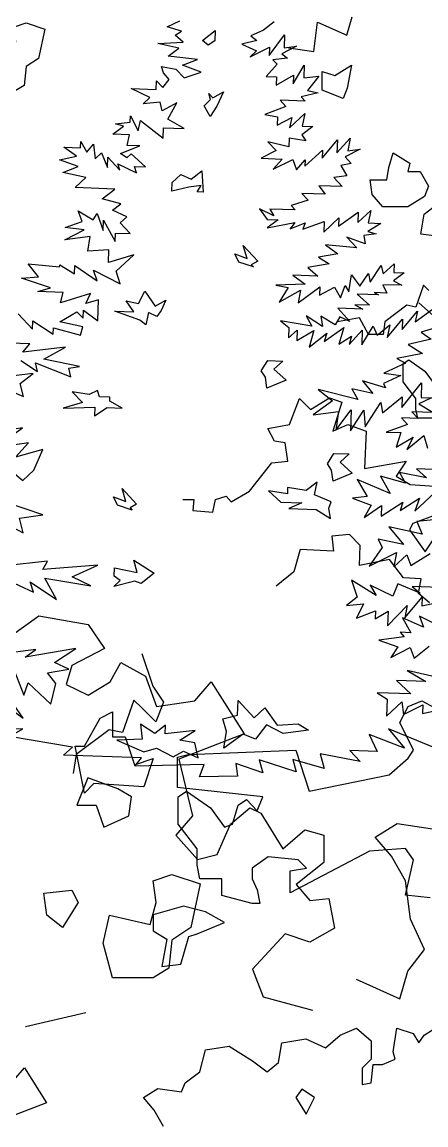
# Model space of a CAD drawing. Header units: inches. Extents: x 11.9 to 85.3, y 21.1 to 37.4.
# Drawn here: x 54.617 to 54.847, y 23.104 to 23.731 of the extents above; entities that cross this region are included whole.
import ezdxf

# ---------------------------------------------------------------- set-up
doc = ezdxf.new("R2010")
doc.units = ezdxf.units.IN
doc.header["$MEASUREMENT"] = 0
doc.layers.add('CAY', color=94, linetype='Continuous')
doc.layers.add('CAY-3', color=61, linetype='Continuous')

# ---------------------------------------------------------------- blocks, each defined once
blk = doc.blocks.new('A$C76451831')
at = {"layer": 'CAY'}
for p, q in [((1580.1, 1739.3), (1673.3, 1805.4)), ((1673.3, 1805.4), (1735.8, 1794.7)), ((1735.8, 1794.7), (1756.4, 1764.1)), ((1756.4, 1764.1), (1715.1, 1742.8)), ((1763.5, 1722.2), (1777.1, 1746.4)), ((1777.1, 1746.4), (1808.3, 1729.3)), ((1715.1, 1742.8), (1708.1, 1718.6)), ((1708.1, 1718.6), (1735.8, 1705.1)), ((1735.8, 1705.1), (1763.5, 1722.2)), ((1808.3, 1729.3), (1822.5, 1690.9)), ((1870.8, 1698), (1891.4, 1722.2)), ((1891.4, 1722.2), (1933.3, 1656.1)), ((1822.5, 1690.9), (1870.8, 1698)), ((1933.3, 1656.1), (1850.8, 1624.3)), ((1850.8, 1624.3), (1867.9, 1552.3)), ((1867.9, 1552.3), (1846.6, 1528.1)), ((1916.2, 1541.7), (1940.4, 1562.3)), ((1940.4, 1562.3), (1954.5, 1555.8)), ((1954.5, 1555.8), (1982.2, 1510.4)), ((1899.1, 1503.3), (1916.2, 1541.7)), ((2099.4, 1525.5), (2127.1, 1542.6)), ((2127.1, 1542.6), (2171.9, 1536.1)), ((1846.6, 1528.1), (1874.3, 1496.9)), ((1982.2, 1510.4), (2010, 1534.6)), ((2010, 1534.6), (2034.1, 1528.1)), ((2034.1, 1528.1), (2034.1, 1493.3)), ((2120, 1501.3), (2099.4, 1525.5)), ((1874.3, 1496.9), (1899.1, 1503.3)), ((2137.7, 1470.1), (2120, 1501.3)), ((2034.1, 1493.3), (1999.3, 1465.6)), ((2144.2, 1421.7), (2137.7, 1470.1)), ((1999.3, 1465.6), (2016.4, 1445)), ((2016.4, 1445), (2040.6, 1447.9)), ((2040.6, 1447.9), (2047.7, 1410.1)), ((2047.7, 1410.1), (2016.4, 1392.5)), ((2161.9, 1383.3), (2144.2, 1421.7)), ((1985.2, 1403.1), (1943.9, 1358.2)), ((2016.4, 1392.5), (1985.2, 1403.1)), ((2140.7, 1355.6), (2161.9, 1383.3)), ((1943.9, 1358.2), (1957.5, 1323.4)), ((2130.6, 1320.8), (2140.7, 1355.6)), ((2075.2, 1345.6), (2130.6, 1320.8)), ((1957.5, 1323.4), (2020, 1306.3)), ((1732.8, 1302.8), (1656.2, 1285.1)), ((4284.9, 1039.1), (4289.6, 1076)), ((4289.6, 1076), (4326.6, 1059.5)), ((4326.6, 1059.5), (4333.2, 1082.7)), ((4252.7, 1043.4), (4284.9, 1039.1)), ((4423.7, 742.9), (4414.2, 715.4)), ((4430.3, 736.3), (4423.7, 742.9)), ((4402.8, 717.8), (4374.9, 696.9)), ((4414.2, 715.4), (4402.8, 717.8)), ((4458.8, 684.4), (4417.8, 720.8)), ((4342.7, 701.7), (4314.8, 696.9)), ((4354.1, 680.8), (4342.7, 701.7)), ((4374.9, 696.9), (4372.6, 680.8)), ((4372.6, 680.8), (4354.1, 680.8))]:
    blk.add_line(p, q, dxfattribs=at)
for points in [[(1750.8, 1676.2), (1766.7, 1684.2), (1766.7, 1652.5), (1782.5, 1652.5), (1794.4, 1616.8), (1818.1, 1624.8), (1806.3, 1589.1), (1742.9, 1593.1), (1731.1, 1581.2), (1719.2, 1640.6), (1731.1, 1640.6)], [(1754.8, 1391.1), (1762.7, 1426.7), (1814.2, 1414.8), (1822.1, 1442.6), (1818.1, 1470.3), (1841.9, 1478.2), (1877.5, 1466.3), (1865.7, 1410.9), (1841.9, 1395), (1837.9, 1359.4), (1818.1, 1347.5), (1766.7, 1347.5)], [(1683.5, 1426.7), (1679.6, 1454.5), (1715.2, 1458.4), (1723.1, 1442.6), (1703.3, 1410.9)], [(2022.5, 1195.9), (2006.6, 1206.4), (1998.7, 1195.9), (2011.9, 1174.8)], [(3862.3, 1017), (3867.6, 1040.8), (3901.9, 1032.9), (3907.2, 1051.4), (3904.5, 1069.8), (3920.4, 1075.1), (3944.1, 1067.2), (3936.2, 1030.2), (3920.4, 1019.7), (3917.7, 995.9), (3904.5, 988), (3870.2, 988)], [(4143.6, 1052.7), (4159.9, 1065.3), (4159.5, 1052.2), (4151.1, 1047)], [(4295.5, 989.9), (4295.5, 1013.7), (4311.3, 1008.4), (4332.5, 1021.6), (4327.2, 992.6), (4321.9, 979.4)], [(4145.7, 970.1), (4154.1, 978), (4151.7, 985.8), (4156.9, 980.2), (4170.4, 987.9), (4162, 969.6), (4153.4, 956.7)], [(4403.7, 887), (4419.5, 887), (4430.1, 868.5), (4424.8, 855.3), (4403.7, 842.1), (4372, 842.1), (4358.8, 857.9), (4356.2, 876.4), (4377.3, 876.4), (4380, 892.2), (4385.2, 910.7), (4406.4, 897.5)], [(4144.6, 860.9), (4136.9, 861.2), (4142.2, 869.2), (4126.3, 867), (4104.8, 862.3), (4105.2, 873.2), (4116.4, 883.2), (4129.3, 877.3), (4142.8, 887.7)], [(4208.2, 766.2), (4189.8, 772.3), (4184.7, 782.9), (4200.4, 776.9), (4195.5, 793.4), (4213.9, 773.7), (4205.6, 769)], [(4064.6, 698.7), (4032.9, 710.2), (4056.9, 709.4), (4046.9, 723.3), (4062.7, 720.1), (4070.9, 735.6), (4083.8, 716.6), (4097.3, 724.3), (4091.3, 710.9), (4086.1, 703.4), (4075.4, 708.7), (4072.1, 693)], [(4223.4, 626.6), (4218.2, 634.5), (4226.4, 647.8), (4245.4, 647.1), (4234.2, 636.7), (4249.6, 623), (4225.2, 612.9)], [(4013.2, 601.7), (4010.8, 609.9), (4000.2, 604.8), (3978.6, 608.3), (3991.7, 594.7), (3967.4, 587.4), (4007.3, 588.7), (4006.9, 577.9), (4023.2, 588.2), (4042.2, 587.5), (4026.2, 596.2), (4026.3, 601.2)], [(4307.3, 508.9), (4302.2, 516.8), (4310.3, 530.1), (4329.4, 529.4), (4318.1, 518.9), (4333.5, 505.2), (4309.1, 495.2)], [(4303.8, 461), (4306.8, 469), (4285.8, 477.9), (4289, 493.7), (4275.1, 483.3), (4251.6, 486.8), (4251.4, 479.1), (4227.5, 482.7), (4242.8, 468.5), (4269.5, 467.6), (4253, 460.5), (4287.8, 459.2), (4306, 447.7)], [(4054.6, 458.4), (4036.2, 464.5), (4031.1, 475.1), (4046.8, 469.1), (4041.9, 485.6), (4060.3, 465.9), (4052, 461.2)], [(4032, 374.8), (4032.4, 385.2), (4061.2, 379.2), (4056.8, 395.2), (4082.5, 378.5), (4066.1, 365.4), (4058.1, 368.4), (4031.6, 361.7), (4039.5, 369.1)], [(4174.2, 178.1), (4169.4, 194.1), (4188.1, 198.9), (4188.8, 217.4), (4209.3, 195.4), (4222.9, 208.1), (4238.4, 186.2), (4264.8, 188), (4278.1, 179.9), (4245.8, 175.6), (4224.8, 186.7), (4211.1, 168.6), (4195.4, 174.6), (4170.8, 156.9)], [(4138.2, 144.9), (4133.9, 163.6), (4114.9, 167), (4134.4, 179.5), (4096.7, 175.3), (4097, 186.2), (4083.5, 175.8), (4065.4, 187.3), (4067.4, 168.6), (4035.2, 167), (4069.6, 152.2), (4085.6, 157.1), (4106.5, 146), (4119.9, 153.2)]]:
    blk.add_lwpolyline(points, close=True, dxfattribs=at)
for points in [[(484.6, 1036.1), (440.3, 1041.4), (444.5, 1066.7), (472, 1087.8)], [(1831.3, 1159), (1819.5, 1179.8), (1805.7, 1196), (1824.2, 1207.4), (1854.1, 1203), (1858.8, 1214.4), (1877.3, 1228.2), (1884.3, 1256.1), (1914.2, 1260.8), (1944.1, 1242.4), (1962.6, 1228.2), (1976.7, 1240), (1981, 1265.2), (2011.3, 1269.9), (2036.5, 1258.5), (2054.9, 1274.6), (2075.8, 1283.7), (2094.3, 1267.5), (2094.3, 1244.3), (2082.9, 1232.9), (2082.9, 1212.1), (2094.3, 1214.4), (2096.6, 1237.6), (2108.4, 1237.6), (2124.5, 1244.3), (2122.2, 1253.8), (2126.9, 1283.7), (2147.3, 1277), (2154.4, 1265.2), (2161.5, 1274.6), (2182.3, 1288.4)], [(3885.2, 217.6), (3916.5, 195.2), (3888.5, 236.1)], [(3902.6, 261.9), (3917.6, 224.2), (3923.1, 239.9), (3951.6, 212.6), (3957.9, 238.7), (3947.6, 252.6), (3974.4, 257.1), (3956.2, 265.5), (3983.5, 283.1), (3919.2, 272.2), (3932.7, 282.1), (3887.2, 276)], [(3893.2, 371.5), (3929.8, 354.3), (3925.3, 367.6), (3958.9, 345.2), (3944, 372.4), (4002.2, 362.7), (3978.5, 373.9), (4011.2, 388.7), (3941.7, 383.4), (3947.5, 393.6), (3893.8, 387.8)], [(3890.3, 443.7), (3916.6, 429.6), (3911.8, 448.3), (3941.4, 452.3), (3896.6, 467.5)], [(3890.2, 518), (3916.2, 495.8), (3930.2, 508.9), (3941.6, 535.3), (3906.8, 525.6), (3923.3, 543.6), (3880.5, 537.4), (3915.8, 562.4), (3862.5, 553.9)], [(3896.2, 611.2), (3917.2, 602.3), (3912.8, 618.8), (3929.1, 631.3), (3894, 627.1)], [(3913.8, 647.7), (3934.6, 633.9), (3932.3, 644.8), (3976.9, 627), (3974.6, 637.9), (3987.8, 640.2), (3942.8, 649.4), (3970.1, 664.8), (3916.4, 658.5), (3924.9, 668.7), (3887.8, 670)], [(3910.4, 706.8), (3928.3, 687.6), (3928.7, 698), (3954.8, 681.2), (3955.1, 688.9), (3989.2, 680), (3992.3, 690.3), (3963.1, 696.8), (3984.8, 709.2), (3992.7, 701.2), (3993, 711.6), (4011.1, 697.8), (4012.1, 724.6), (3996, 719.7), (4001.9, 732.6), (3963.9, 720.8), (3967.1, 733.8), (3935.4, 734.9), (3951.4, 739.8), (3914.7, 752), (3936, 753.5), (3923, 770.3), (3962.8, 766.2), (3962.9, 768.9), (3981.5, 757.4), (3981.9, 768.2), (4010.2, 748.6), (4005.7, 761.9), (4039.5, 744.9), (4034.6, 760.9), (4056.7, 781.5), (4024.6, 771.7), (4025.2, 788), (3998.4, 786.2), (4001.7, 804.7), (3969.4, 800.4), (3993.9, 813.1), (3970, 816.2), (3991.5, 823.6), (3986.5, 837), (4005.2, 825.9), (4010.4, 833.9), (4017.9, 812.3), (4018.3, 825.4), (4033.2, 798.2), (4033.6, 809), (4052.2, 808.4), (4039.5, 822), (4047.9, 829.8), (4029.6, 838.2), (4040.3, 846), (4016.5, 852.2), (4032.8, 864.8), (3982.6, 866.6), (3996.2, 879.2), (3966.9, 885.7), (3986.2, 893.2), (3962.5, 901.7), (3984, 906.4), (3968.1, 917.8), (3989.3, 917.1), (3989.6, 924.8), (3997.3, 911.4), (4005.8, 921.5), (4007.9, 902.9), (4015.9, 910.7), (4023.4, 891.9), (4023.8, 905), (4039.1, 888.6), (4036.7, 896.9), (4060.3, 885.2), (4057.8, 893.4), (4071.4, 892.9), (4053.4, 909.4), (4047.8, 904.2), (4039.8, 909.9), (4064.2, 919.5), (4048.4, 920), (4051.5, 933.5), (4030.3, 934.3), (4043.8, 944.2), (4033.4, 947.3), (4052.1, 949.4), (4052.4, 957.5), (4062.1, 938.6), (4065.3, 951.6), (4094, 929.3), (4094.4, 942.4), (4120.7, 941.5), (4099.8, 953.1), (4111.4, 974), (4092.5, 963.8), (4090.1, 974.8), (4068.8, 972.8), (4077.2, 980.7), (4053.6, 991.9), (4085.3, 990.8), (4085.6, 1001.7), (4093.5, 993.3), (4101.6, 1003.4), (4094.2, 1011.8), (4091.7, 1020.1), (4110.2, 1016.7), (4120.7, 1005.5), (4142.2, 1012.9), (4118.5, 1021.8), (4137.3, 1028.9), (4100.3, 1032.9), (4113.8, 1043.3), (4087.3, 1049.2), (4119.5, 1050.8), (4109, 1059.4), (4117.3, 1064.5), (4098.9, 1070.1), (4115, 1077.7)], [(4234.6, 1076.3), (4221.1, 1065.9), (4205, 1058.7), (4212.5, 1053), (4193.8, 1048.2), (4212, 1039.9), (4204.1, 1032), (4228.5, 1044.3), (4228.1, 1033.9), (4247.6, 1060), (4247.1, 1043.7), (4263, 1045.8), (4244.1, 1036.1), (4251.6, 1030.3), (4232.9, 1028.3), (4238.2, 1022.7), (4224.5, 1007.3), (4237.6, 1006.8), (4237.3, 996.4), (4259, 1008.8), (4258.6, 997.9), (4272.6, 1021.5), (4272, 1005.6), (4291.1, 1007.7), (4276.9, 989.6), (4290.4, 986.4), (4268.9, 981.7), (4273.7, 976.1), (4242, 977.2), (4249.5, 969.2), (4222.8, 959.3), (4238.6, 956), (4238.2, 945.6), (4257.1, 955.4), (4254, 942.3), (4273.2, 960.2), (4269.9, 944.5), (4283.5, 944), (4269.5, 933.6), (4274.7, 925.7), (4253.5, 929.2), (4253.1, 918.3), (4226.6, 924.7), (4237.1, 913.4), (4218.2, 903.7), (4244.9, 902.7), (4233.5, 890), (4258, 902.3), (4263, 889), (4273.8, 901.7), (4273.5, 893.6), (4295.6, 914.1), (4295.2, 903.7), (4314.6, 927.1), (4314, 910.8), (4331, 929.2), (4327.7, 913), (4343.6, 915.2), (4324.7, 905.4), (4332.1, 897), (4318.9, 894.7), (4326.6, 881.3), (4310.2, 879.2), (4320.7, 867.9), (4291.3, 868.9), (4299.1, 858.2), (4269.6, 859.3), (4277.5, 850.8), (4256, 843.9), (4261.2, 838.3), (4229.1, 839.4), (4234.2, 831), (4215.9, 839.8), (4225.9, 826.3), (4239.5, 825.9), (4225.5, 815.5), (4260.6, 822.4), (4254.9, 814.4), (4273.8, 821.9), (4270.8, 813.9), (4297.8, 823.8), (4297.4, 810.2), (4316.6, 828.2), (4316.2, 817.7), (4340.9, 835.5), (4340.4, 822.3), (4356.8, 837.6), (4353.5, 821.9), (4369.8, 821.3), (4353.1, 811), (4363.9, 807.9), (4348, 805.8), (4349.9, 795.3), (4326.6, 803.8), (4339.3, 790.2), (4299.5, 794.3), (4315, 782.9), (4290.8, 778.7), (4304.1, 770.1), (4277.2, 765.6), (4290, 754.7), (4258.3, 755.8), (4273.8, 744.4), (4236.6, 743), (4252.3, 740.2), (4240.8, 721.6), (4268.1, 736.9), (4264.8, 720.7), (4292.2, 741.1), (4291.9, 730.6), (4310.8, 740.4), (4318.5, 727), (4324.5, 742.7), (4329.2, 734.8), (4332.6, 756), (4343, 742), (4354, 757.9), (4356.3, 747), (4370.2, 767.8), (4372.6, 757.3), (4386.6, 770), (4386.2, 759.1), (4399.3, 758.6), (4385.9, 748.7), (4396.1, 742.9), (4372.1, 743.7), (4377.2, 733.1), (4361.3, 733.7), (4366.6, 730.8), (4339.9, 731.7), (4355.3, 717.6), (4336.8, 718.2), (4347, 712.9), (4315.3, 714), (4330.6, 697.1), (4317.6, 703), (4311.9, 692.8), (4293.7, 703.8), (4295.9, 690.6), (4275.1, 704.5), (4282.3, 691.1), (4242.7, 697.9), (4253.3, 689.4), (4252.8, 676.3), (4263.6, 686.3), (4263.1, 673.2), (4284.9, 685.6), (4279.1, 664.5), (4301.1, 682.3), (4298, 672), (4322.6, 689.7), (4316.4, 668.6), (4332.6, 678.5), (4329.6, 668.1), (4346.1, 686.1), (4345.4, 667.6), (4359.8, 691.1), (4364.9, 680), (4381.2, 693.1), (4377.9, 676.9), (4397.3, 700.2), (4396.8, 687.1), (4416.2, 710.4), (4413, 696.9), (4434.9, 712.5)], [(4445, 690.8), (4420.7, 683.5), (4433.6, 674.9), (4404.3, 668.2), (4422.5, 656.7), (4390.1, 650.1), (4400.8, 644.3), (4373.6, 631.7), (4394.8, 628.7), (4373.2, 618.6), (4375.7, 613), (4346.5, 622.2), (4359.6, 605.9), (4333, 611.8), (4340.7, 598.4), (4290.4, 611), (4308.5, 596.8), (4283.9, 579.1), (4316.2, 583.4), (4312.6, 559.5), (4332.1, 585.5), (4331.2, 558.8), (4348, 585), (4349.9, 563.6), (4369.6, 594.7), (4371.9, 581.4), (4396.6, 601.9), (4396.1, 588.3), (4421.2, 619.6), (4420.6, 601), (4433.7, 600.6), (4417.6, 593), (4435.8, 581.9), (4409.1, 582.8), (4416.9, 574.4), (4395.7, 575.2), (4403.5, 566.7), (4376.5, 557.2), (4395, 556.6), (4388.9, 538.2), (4410.7, 550.6), (4402.4, 535), (4424.3, 552.8), (4428.8, 536.8)], [(4457.2, 509.1), (4414.7, 510.6), (4427.4, 499.2), (4393.2, 505.9), (4400.9, 492.5), (4369.1, 501.3), (4381.4, 479.5), (4339.5, 497.3), (4352.3, 475.6), (4333.6, 473.5), (4357.4, 464.5), (4348.7, 449), (4370.5, 464.1), (4370, 450.9), (4397.4, 468.6), (4394.3, 457.8), (4418.8, 473.3), (4412.8, 457.1), (4437.7, 480.3)], [(4436.5, 445.9), (4415.1, 443.9), (4422.2, 427.8), (4380, 437), (4398.2, 415), (4366.3, 421.6), (4371.3, 411), (4354.7, 387.5), (4389.7, 404.9), (4386.3, 386.4), (4402.7, 401.7), (4407.7, 388.4), (4432.3, 403.4)], [(4443.9, 360.4), (4409.5, 361.6), (4419.6, 353.1), (4391, 365), (4385, 349.3), (4356.1, 363.5), (4363.8, 350.1), (4332.7, 369.7), (4339.7, 348.2), (4326.2, 337.8), (4347.6, 339.7), (4338.8, 321.5), (4363.1, 331), (4362.7, 320.6), (4379, 330.5), (4378.3, 311.9), (4403.2, 337.8), (4400, 322), (4422.2, 348), (4421.8, 337.1), (4443.2, 341.8)], [(4442.2, 312.4), (4418.6, 324.1), (4423.6, 310.3), (4397.2, 322.1), (4407.5, 303.2), (4394.3, 303.7), (4399.1, 298), (4367.2, 293.7), (4391, 285.2), (4382.3, 271.9), (4406.8, 284.6), (4411.8, 270.9), (4430.9, 286.1)], [(4445.3, 245.7), (4403.1, 255.3), (4426.6, 241.3), (4389.5, 242.6), (4407.5, 225.7), (4364.9, 227.2), (4377.8, 219), (4377, 197.7), (4396.2, 215.6), (4398.4, 199.7), (4422.9, 212), (4422.5, 201.1), (4454.9, 208.2)], [(4436.8, 158), (4379.2, 181.3), (4399.6, 157), (4354.9, 174.5), (4365, 152.8), (4330.2, 154), (4343.3, 140), (4292.9, 149.9), (4297.7, 131.1), (4258.2, 142.9), (4262.6, 126.9), (4215.6, 142.2), (4220, 125.7), (4186, 137.8), (4188.1, 121.8), (4140.1, 120.8), (4146.1, 136.4), (4058.1, 134.1), (4066.6, 144.6), (3967.9, 148.1), (3979.1, 158.1), (3899.4, 171.8), (3916.1, 181.6), (3868, 180.6)], [(4435.1, 574.6), (4416.6, 574.6), (4414.2, 586), (4414.2, 599.8), (4398.1, 620.6), (4398.1, 643.8), (4405.2, 648.6), (4425.6, 634.4), (4437.4, 618.3)]]:
    blk.add_lwpolyline(points, dxfattribs=at)
at = {"layer": 'CAY-3'}
for p, q in [((86.7, 510.8), (100.8, 469.5)), ((100.8, 469.5), (114.4, 448.9)), ((76.8, 451.7), (62.5, 410.5)), ((86.7, 441.8), (76.8, 451.7)), ((114.4, 448.9), (104.4, 424.1)), ((424.3, 443.8), (441.4, 450.9)), ((441.4, 450.9), (472.7, 433.8)), ((104.4, 424.1), (86.7, 441.8)), ((413.7, 423.2), (424.3, 443.8)), ((430.8, 388.4), (413.7, 423.2)), ((45.4, 414.1), (3.5, 382.8)), ((62.5, 410.5), (45.4, 414.1)), ((3.5, 382.8), (0, 358.6)), ((132.1, 379.3), (145.6, 382.8)), ((132.1, 340.9), (132.1, 379.3)), ((145.6, 382.8), (281.8, 388.3)), ((281.8, 388.3), (298.9, 336.4)), ((400.1, 357.1), (424.3, 378.3)), ((424.3, 378.3), (430.8, 388.4)), ((298.9, 336.4), (400.1, 357.1)), ((240, 329.4), (132.1, 340.9)), ((132.7, 329.4), (143.3, 336.4)), ((143.3, 336.4), (173.9, 315.2)), ((132.7, 294.5), (132.7, 329.4)), ((208.7, 318.7), (219.3, 325.8)), ((219.3, 325.8), (232.9, 311.7)), ((232.9, 311.7), (240, 329.4)), ((173.9, 315.2), (191.6, 291)), ((201.6, 294.5), (208.7, 318.7)), ((156.8, 263.3), (132.7, 294.5)), ((191.6, 291), (201.6, 294.5)), ((156.8, 242.6), (156.8, 263.3)), ((247, 253.3), (226.4, 239.1)), ((284.8, 249.7), (247, 253.3)), ((375.4, 260.4), (274.7, 207.8)), ((420.8, 263.9), (375.4, 260.4)), ((430.8, 249.7), (420.8, 263.9)), ((160.4, 225.5), (156.8, 242.6)), ((226.4, 239.1), (226.4, 225.5)), ((274.7, 235.6), (295.4, 239.1)), ((295.4, 239.1), (284.8, 249.7)), ((420.8, 204.9), (430.8, 249.7)), ((188.1, 225.5), (160.4, 225.5)), ((188.1, 204.3), (188.1, 225.5)), ((226.4, 225.5), (232.9, 211.4)), ((274.7, 207.8), (274.7, 235.6)), ((232.9, 211.4), (236.4, 194.3)), ((226.4, 194.3), (188.1, 204.3)), ((452, 201.4), (420.8, 204.9)), ((236.4, 194.3), (226.4, 194.3))]:
    blk.add_line(p, q, dxfattribs=at)
for points in [[(6792, 1061.4), (6805.7, 1077.5), (6833.6, 1033.4), (6778.6, 1012.2)], [(138.9, 705.6), (152.6, 705.6), (151.5, 691.9), (176.9, 689.8), (180, 705.6), (193.7, 709.9), (200.1, 702.5), (223.3, 716.2), (251.7, 752), (271.8, 754.2), (268.6, 777.4), (254.9, 779.5), (246.5, 795.3), (273.9, 800.6), (286.5, 833.3), (300.3, 819.5), (324.5, 834.3), (340.3, 829), (328.7, 792.1), (347.7, 800.6), (370.9, 792.1), (368.8, 744.7), (421.5, 754.2), (408.9, 735.2), (426.8, 724.6), (457.4, 722.5)], [(451.1, 574.9), (437.4, 586.5), (440.5, 605.4), (418.4, 606.5), (400.5, 629.7), (362.5, 622.3), (363.5, 647.6), (349.8, 661.3), (327.7, 659.2), (329.8, 640.3), (287.6, 642.4), (279.2, 613.9), (257, 596)]]:
    blk.add_lwpolyline(points, dxfattribs=at)
for points in [[(430.1, 675.3), (426.1, 667.3), (445.9, 639.6), (461.7, 663.4), (461.7, 687.1)], [(56.6, 339.4), (18.3, 353.5), (4.7, 318.7), (28.9, 318.7), (38.9, 291), (70.2, 305.2), (73.7, 329.4)], [(167.4, 183.7), (139.7, 190.7), (101.4, 180.1), (101.4, 159.5), (118.5, 148.9), (112, 114.6), (136.2, 117.6), (146.2, 152.4), (156.8, 155.9), (191.6, 170.1)]]:
    blk.add_lwpolyline(points, close=True, dxfattribs=at)

msp = doc.modelspace()

# ---------------------------------------------------------------- block references
at = {"layer": 'CAY', "xscale": 0.0004489089019145984, "yscale": 0.0004489089019145984, "zscale": 0.0004489089019145984}
for p in [(52.85948, 23.24794), (54.64618, 23.14297), (51.56325, 22.65309), (53.87545, 22.58311)]:
    msp.add_blockref('A$C76451831', p, dxfattribs=at)

doc.saveas('drawing.dxf')
